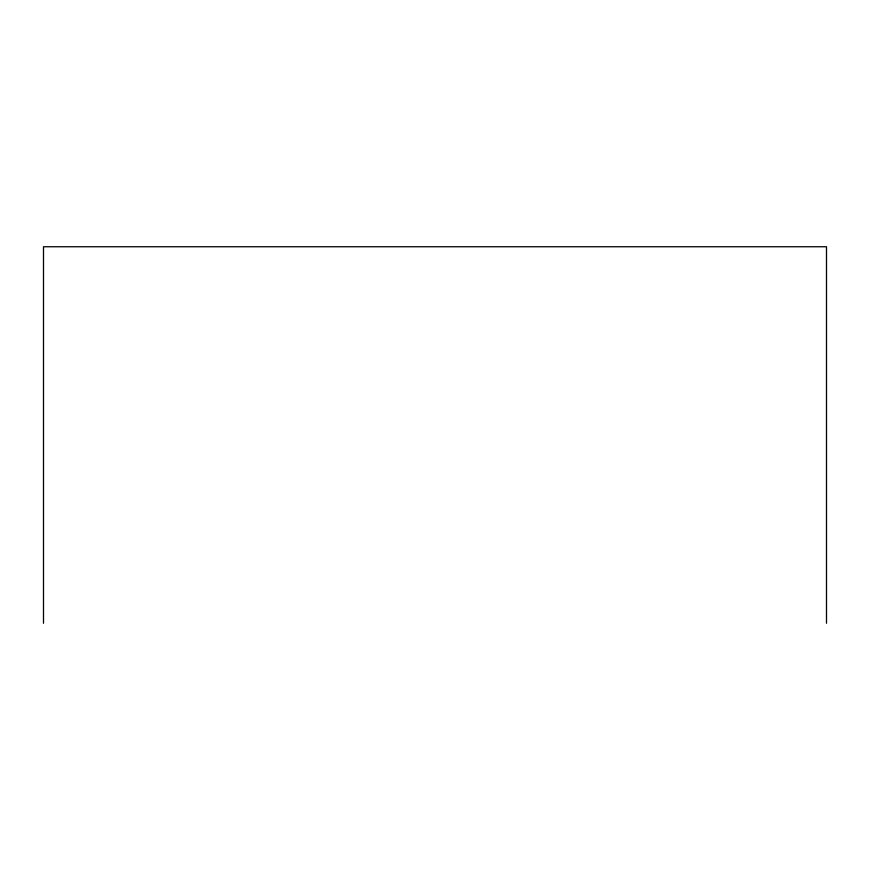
<?xml version="1.0" encoding="UTF-8"?>
<svg xmlns="http://www.w3.org/2000/svg" width="870" height="870" viewBox="0 0 870 870"><rect width="100%" height="100%" fill="white"/><g stroke="black" fill="none" stroke-linecap="round" stroke-linejoin="round"><path stroke-width="1.3" d="M826.5 623.257L826.5 246.743L43.5 246.743L43.5 623.257"/></g></svg>
